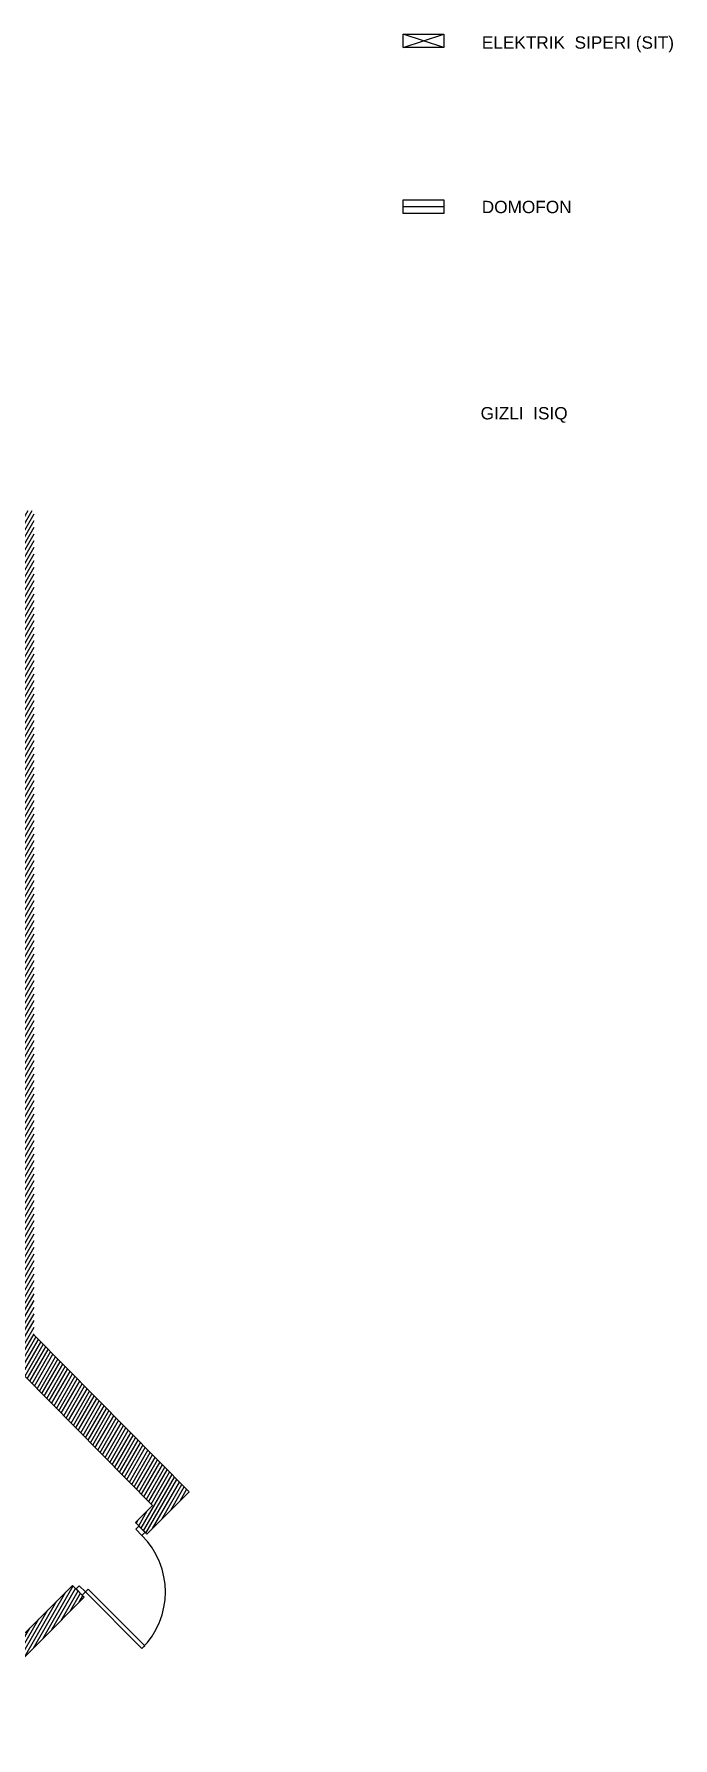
# Model space of a CAD drawing. Header units: millimetres. Extents: x 396 to 52941, y -25197 to 16014.
# Drawn here: x 34385 to 41577, y -25197 to -6030 of the extents above; entities that cross this region are included whole.
import ezdxf

# ---------------------------------------------------------------- set-up
doc = ezdxf.new("R2010")
doc.units = ezdxf.units.MM
doc.header["$MEASUREMENT"] = 0
doc.layers.add('AR doors', color=4, linetype='Continuous')
doc.layers.add('electdim', color=7, linetype='Continuous')
doc.layers.add('nazik xat', color=7, linetype='Continuous', lineweight=9)
doc.styles.add('style3', font='', dxfattribs={"height": 2.5})
doc.styles.get('style3').set_extended_font_data('AzL Arial')
pattern_1 = [(60, (0, -25457.51), (-32.475953, 18.75), [])]

msp = doc.modelspace()

# ---------------------------------------------------------------- hatches: boundary and pattern name
at = {"true_color": 0x000000, "transparency": 33554653}
h = msp.add_hatch(dxfattribs=at)
h.set_pattern_fill('ANSI31', color=18, scale=300, angle=15)
h.set_pattern_definition(pattern_1)
h.paths.add_polyline_path([(34384.86, -11389.89), (33063.94, -11389.89), (33063.94, -11789.89), (33984.86, -11789.89), (33984.86, -18028.04), (32745.12, -18028.04), (32745.12, -18128.04), (33984.86, -18128.04), (33984.86, -20670.16), (33984.86, -20831.04), (35719.71, -22583.11), (35526.69, -22775.29), (35655.63, -22904.23), (36129.45, -22428.41), (34384.86, -20666.51)])
h = msp.add_hatch(dxfattribs=at)
h.set_pattern_fill('ANSI31', color=18, scale=300, angle=15)
h.set_pattern_definition(pattern_1)
h.paths.add_polyline_path([(31516.17, -23915.39), (31416.17, -23915.39), (24141.02, -23915.39), (24141.02, -24315.39), (32445.39, -24315.39), (33372.24, -25197.28), (34950.01, -23612.83), (34927.85, -23590.67), (34927.85, -23590.67), (34857.84, -23520.66), (34818.05, -23480.86), (34283.22, -24013.37), (33530.04, -24760.93), (33173.67, -24430.09), (33024.96, -24590.27), (32585.87, -24151.62), (31516.17, -24151.62)])

# ---------------------------------------------------------------- linework, layer by layer
for p, q in [((34384.86, -20666.51), (36130.18, -22429.16)), ((33984.86, -20831.04), (35719.71, -22583.11)), ((35526.69, -22775.29), (35719.71, -22583.11)), ((35655.63, -22904.23), (36129.45, -22428.41)), ((34283.22, -24013.37), (34818.05, -23480.86)), ((33372.24, -25197.28), (34950.01, -23612.83))]:
    msp.add_line(p, q)
at = {"color": 7}
for p, q in [((35526.69, -22775.29), (35655.63, -22904.23)), ((34818.05, -23480.86), (34950.01, -23612.83))]:
    msp.add_line(p, q, dxfattribs=at)
msp.add_lwpolyline([(34962.86, -23555.67), (35599.93, -24192.78), (35631.44, -24161.28), (34994.36, -23524.16), (34962.86, -23555.67)])
at = {"color": 0}
msp.add_arc((34962.86, -23555.67), 900.99, 314.998241, 44.998241, dxfattribs=at)
at = {"layer": 'AR doors', "color": 250}
for points in [[(35529.96, -22848.58), (35564.97, -22813.57), (35634.98, -22883.58), (35599.97, -22918.59)], [(34892.85, -23485.65), (34857.84, -23520.66), (34927.85, -23590.67), (34962.86, -23555.67)]]:
    msp.add_lwpolyline(points, close=True, dxfattribs=at)
at = {"layer": 'nazik xat', "color": 3, "lineweight": 25}
for p, q in [((38540.73, -6182.59), (38998.65, -6029.95)), ((38998.65, -6182.59), (38540.73, -6029.95))]:
    msp.add_line(p, q, dxfattribs=at)
at = {"layer": 'nazik xat', "color": 30, "lineweight": 25}
msp.add_line((38540.73, -7970.75), (38998.65, -7970.75), dxfattribs=at)
at = {"layer": 'nazik xat', "color": 3, "lineweight": 25}
msp.add_lwpolyline([(38540.73, -6182.59), (38540.73, -6029.95), (38998.65, -6029.95), (38998.65, -6182.59)], close=True, dxfattribs=at)
at = {"layer": 'nazik xat', "color": 30, "lineweight": 25}
msp.add_lwpolyline([(38540.73, -8047.07), (38540.73, -7894.43), (38998.65, -7894.43), (38998.65, -8047.07)], close=True, dxfattribs=at)

# ---------------------------------------------------------------- texts
at = {"layer": 'electdim', "color": 1, "char_height": 138.716, "width": 3191.2402, "attachment_point": 1, "style": 'style3'}
for s, insert in [('{\\fArial|b0|i0|c0|p32;ELEKTRIK  SIPERI (SIT)}', (39424.93, -6055.62)), ('{\\fArial|b0|i0|c0|p32;DOMOFON}', (39424.93, -7905.58)), ('{\\fArial|b0|i0|c0|p32;GIZLI  ISIQ}', (39411.71, -10226.02))]:
    msp.add_mtext(s, dxfattribs=dict(at, insert=insert))

doc.saveas('drawing.dxf')
